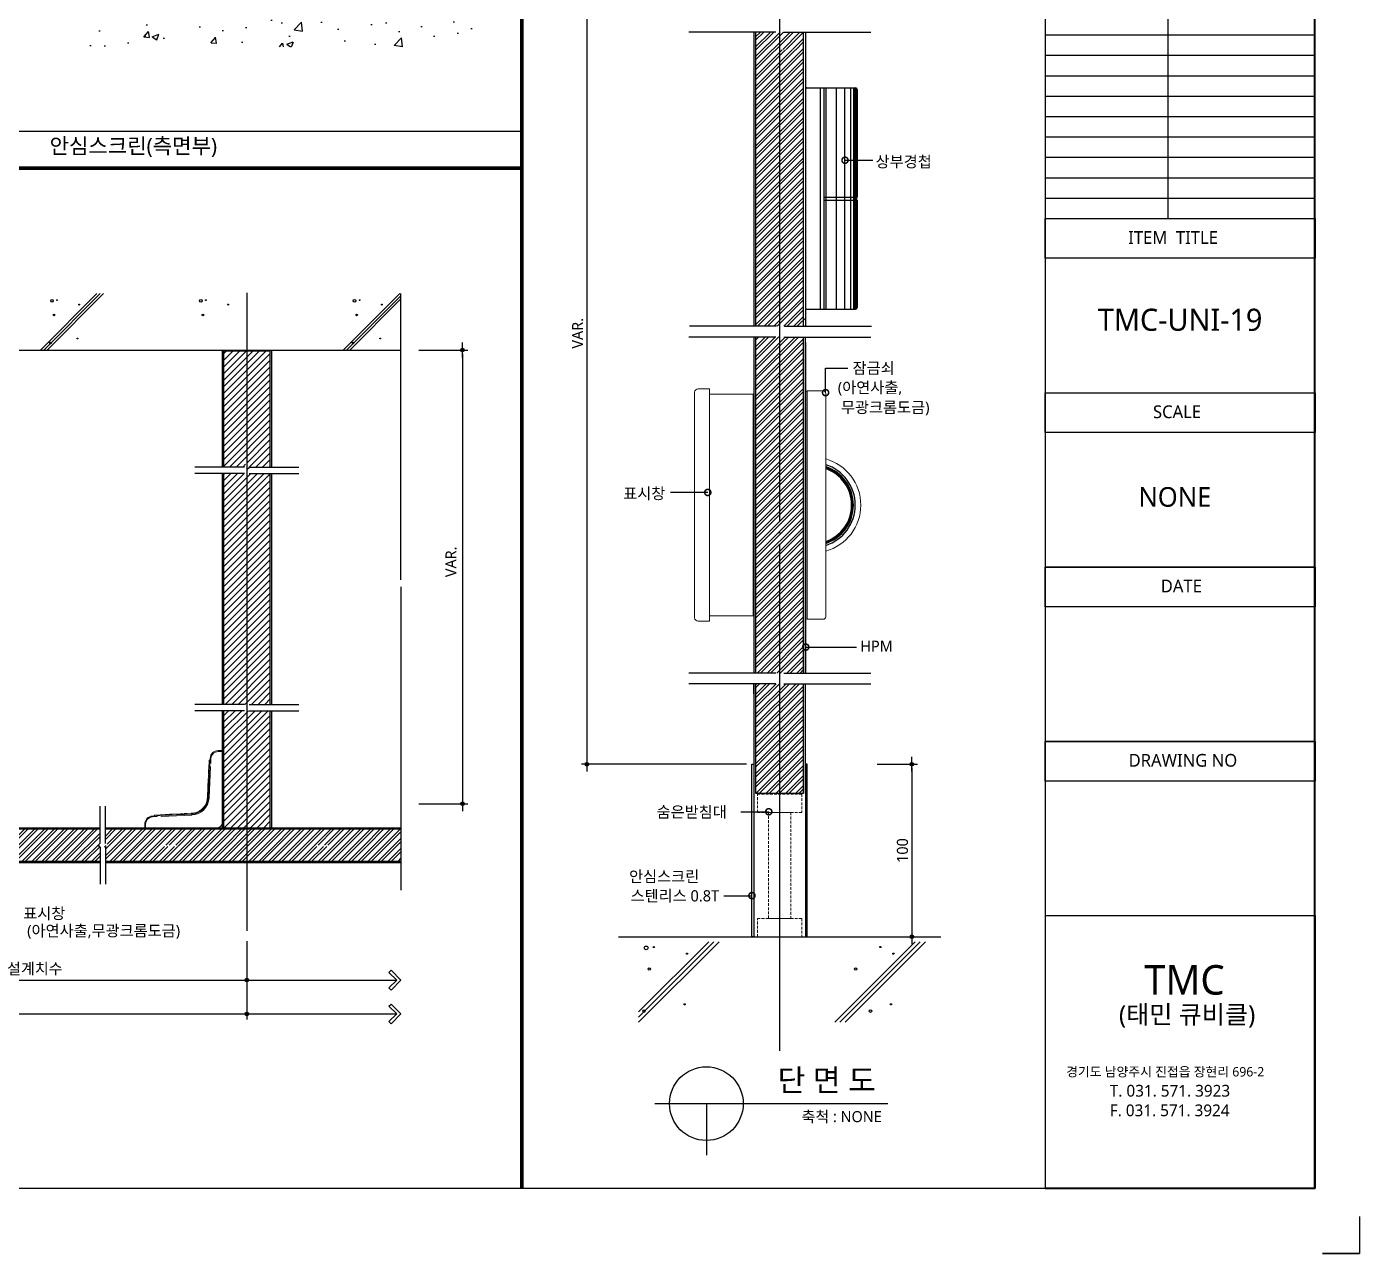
# Model space of a CAD drawing. Extents: x -255 to 8105, y -176 to 5714.
# Drawn here: x 4489 to 8105, y -176 to 3153 of the extents above; entities that cross this region are included whole.
import ezdxf
from ezdxf.enums import TextEntityAlignment as Align

# ---------------------------------------------------------------- set-up
doc = ezdxf.new("R2010")
doc.units = 0
doc.header["$LTSCALE"] = 30
doc.linetypes.add('CEN', pattern=[62, 60, -1, 0, -1])
doc.linetypes.add('HIDDEN', pattern=[0.375, 0.25, -0.125])
doc.layers.get('0').update_dxf_attribs({"linetype": 'CONTINUOUS'})
doc.layers.get('DEFPOINTS').update_dxf_attribs({"linetype": 'CONTINUOUS'})
for name, color, linetype in [('C', 2, 'CONTINUOUS'), ('curior-0Line', 252, 'CONTINUOUS'), ('DIM', 7, 'CONTINUOUS'), ('HAT', 8, 'CONTINUOUS'), ('HID', 9, 'HIDDEN'), ('TIT', 3, 'CONTINUOUS'), ('경첩', 4, 'CONTINUOUS'), ('문자', 3, 'CONTINUOUS'), ('부자재', 4, 'CONTINUOUS'), ('잠금쇠(회전형)', 4, 'CONTINUOUS'), ('중심선', 1, 'CEN'), ('치수', 1, 'CONTINUOUS'), ('판넬', 2, 'CONTINUOUS'), ('해치', 8, 'CONTINUOUS')]:
    doc.layers.add(name, color=color, linetype=linetype)
doc.styles.add('돋움', font='malgun.ttf')
doc.dimstyles.new('10', dxfattribs={"dimscale": 10, "dimtxt": 3, "dimasz": 1, "dimexe": 1.5, "dimexo": 2, "dimgap": 1, "dimtad": 1, "dimdec": 0, "dimlunit": 6, "dimtxsty": '돋움', "dimblk": 'DIMDOT', "dimcen": -1, "dimdle": 1.5, "dimclrt": 3, "dimazin": 3, "dimtfac": 1, "dimtdec": 0, "dimtix": 1, "dimtmove": 2, "dimatfit": 3, "dimldrblk": 'DIMDOT', "dimarcsym": 0})
pattern_1 = [(45, (-162504.132, -197852.349), (-13.4703842, 13.4703842), []), (45, (-162495.151, -197852.349), (-13.4703842, 13.4703842), [])]

# ---------------------------------------------------------------- blocks, each defined once
blk = doc.blocks.new('DIMDOT')
at = {"linetype": 'Continuous'}
blk.add_line((-2, 0), (2, 0), dxfattribs=at)
for radius in [0.5, 0.25]:
    blk.add_circle((0, 0), radius, dxfattribs=at)
blk = doc.blocks.new('*D565')
at = {"layer": 'DEFPOINTS', "color": 0}
for p in [(67967.1, -6070), (72721, -6070), (72721, -6287.2)]:
    blk.add_point(p, dxfattribs=at)
at = {"layer": 'DIM', "color": 0, "lineweight": -2, "ltscale": 10}
for p, q in [((67967.1, -6090), (67967.1, -6302.2)), ((72721, -6090), (72721, -6302.2)), ((67977.1, -6287.2), (72711, -6287.2))]:
    blk.add_line(p, q, dxfattribs=at)
at = {"layer": 'DIM', "color": 0, "lineweight": -2, "xscale": 10, "yscale": 10, "zscale": 10, "rotation": 180}
blk.add_blockref('DIMDOT', (67967.1, -6287.2), dxfattribs=at)
at = {"layer": 'DIM', "color": 0, "lineweight": -2, "xscale": 10, "yscale": 10, "zscale": 10}
blk.add_blockref('DIMDOT', (72721, -6287.2), dxfattribs=at)
at = {"layer": 'DIM', "color": 3, "insert": (70344, -6257.5), "char_height": 30, "attachment_point": 5, "style": '돋움'}
blk.add_mtext('설계치수', dxfattribs=at)
blk = doc.blocks.new('*D566')
at = {"layer": 'DEFPOINTS', "color": 0}
for p in [(71570.1, -6070), (72721, -6070), (72721, -6195.7)]:
    blk.add_point(p, dxfattribs=at)
at = {"layer": 'DIM', "color": 0, "lineweight": -2, "ltscale": 10}
for p, q in [((71570.1, -6090), (71570.1, -6210.7)), ((72721, -6090), (72721, -6210.7)), ((71580.1, -6195.7), (72711, -6195.7))]:
    blk.add_line(p, q, dxfattribs=at)
at = {"layer": 'DIM', "color": 0, "lineweight": -2, "xscale": 10, "yscale": 10, "zscale": 10, "rotation": 180}
blk.add_blockref('DIMDOT', (71570.1, -6195.7), dxfattribs=at)
at = {"layer": 'DIM', "color": 0, "lineweight": -2, "xscale": 10, "yscale": 10, "zscale": 10}
blk.add_blockref('DIMDOT', (72721, -6195.7), dxfattribs=at)
at = {"layer": 'DIM', "color": 3, "insert": (72145.5, -6166.1), "char_height": 30, "attachment_point": 5, "style": '돋움'}
blk.add_mtext('설계치수', dxfattribs=at)
blk = doc.blocks.new('*D568')
at = {"layer": 'DEFPOINTS', "color": 0}
for p in [(73167.8, -4485.8), (73167.8, -5717.2), (73305.6, -5717.2)]:
    blk.add_point(p, dxfattribs=at)
at = {"layer": 'DIM', "color": 0, "lineweight": -2, "ltscale": 10}
for p, q in [((73187.8, -4485.8), (73320.6, -4485.8)), ((73305.6, -4495.8), (73305.6, -5707.2)), ((73187.8, -5717.2), (73320.6, -5717.2))]:
    blk.add_line(p, q, dxfattribs=at)
at = {"layer": 'DIM', "color": 0, "lineweight": -2, "xscale": 10, "yscale": 10, "zscale": 10}
for p, rotation in [((73305.6, -4485.8), 90), ((73305.6, -5717.2), 270)]:
    blk.add_blockref('DIMDOT', p, dxfattribs=dict(at, rotation=rotation))
at = {"layer": 'DIM', "color": 3, "insert": (73274.8, -5060.6), "char_height": 30, "attachment_point": 5, "rotation": 90, "style": '돋움'}
blk.add_mtext('VAR.', dxfattribs=at)
blk = doc.blocks.new('A$C06B31977')
for p, q in [((1.26, 11.06), (1.26, 21.17)), ((1.26, 10.11), (1.26, 0))]:
    blk.add_line(p, q)
blk = doc.blocks.new('A$C13EB2441')
for p, q in [((0.84, 7.37), (0.84, 14.11)), ((0.84, 6.74), (0.84, 0))]:
    blk.add_line(p, q)
blk = doc.blocks.new('*D577')
at = {"layer": 'DEFPOINTS', "color": 0}
for p in [(74096.3, -3270.9), (73643.4, -5609.9), (74096.3, -5609.9)]:
    blk.add_point(p, dxfattribs=at)
at = {"layer": 'DIM', "color": 0, "lineweight": -2, "ltscale": 10}
for p, q in [((74076.3, -3270.9), (73628.4, -3270.9)), ((73643.4, -3280.9), (73643.4, -5599.9)), ((74076.3, -5609.9), (73628.4, -5609.9))]:
    blk.add_line(p, q, dxfattribs=at)
at = {"layer": 'DIM', "color": 0, "lineweight": -2, "xscale": 10, "yscale": 10, "zscale": 10}
for p, rotation in [((73643.4, -3270.9), 90), ((73643.4, -5609.9), 270)]:
    blk.add_blockref('DIMDOT', p, dxfattribs=dict(at, rotation=rotation))
at = {"layer": 'DIM', "color": 3, "insert": (73618.2, -4440.4), "char_height": 30, "attachment_point": 5, "rotation": 90, "style": '돋움'}
blk.add_mtext('VAR.', dxfattribs=at)
blk = doc.blocks.new('_DOTSMALL')
at = {"color": 0, "linetype": 'ByBlock', "const_width": 0.5}
blk.add_lwpolyline([(-0.0625, 0, 1), (0.0625, 0, 1)], format="xyb", close=True, dxfattribs=at)
blk = doc.blocks.new('A$C63EC304E')
at = {"layer": '치수', "color": 1, "xscale": 2.5, "yscale": 2.5, "zscale": 2.5, "rotation": 234.3098741996962}
blk.add_blockref('_DOTSMALL', (0.31, 0.31), dxfattribs=at)
blk = doc.blocks.new('A$C2BC9653E')
at = {"layer": '치수', "xscale": 0.3333333333333333, "yscale": 0.3333333333333333, "zscale": 0.3333333333333333}
blk.add_blockref('A$C63EC304E', (0, 0), dxfattribs=at)
blk = doc.blocks.new('A$C7FC71301')
at = {"layer": '치수', "rotation": 180}
blk.add_blockref('A$C2BC9653E', (0.208, 0.208), dxfattribs=at)
blk = doc.blocks.new('A$C4A20372B')
at = {"layer": '치수'}
blk.add_blockref('A$C7FC71301', (0, 0), dxfattribs=at)
blk = doc.blocks.new('A$C566469F5')
at = {"layer": '치수'}
blk.add_blockref('A$C4A20372B', (0, 0), dxfattribs=at)
blk = doc.blocks.new('A$C7E317CD4')
at = {"layer": '해치', "xscale": 2, "yscale": 2, "zscale": 2}
blk.add_blockref('A$C566469F5', (0, 0), dxfattribs=at)
blk = doc.blocks.new('A$C601D7F27')
at = {"layer": '치수'}
blk.add_blockref('A$C7E317CD4', (0, 0), dxfattribs=at)
blk = doc.blocks.new('A$C38802C08')
at = {"layer": '치수'}
blk.add_blockref('A$C601D7F27', (0, 0), dxfattribs=at)
blk = doc.blocks.new('*D578')
at = {"layer": 'DEFPOINTS', "color": 0}
for p in [(74410.9, -5609.8), (74410.9, -6078.1), (74525.3, -6078.1)]:
    blk.add_point(p, dxfattribs=at)
at = {"layer": 'DIM', "color": 0, "lineweight": -2, "ltscale": 10}
for p, q in [((74430.9, -5609.8), (74540.3, -5609.8)), ((74525.3, -5619.8), (74525.3, -6068.1)), ((74430.9, -6078.1), (74540.3, -6078.1))]:
    blk.add_line(p, q, dxfattribs=at)
at = {"layer": 'DIM', "color": 0, "lineweight": -2, "xscale": 10, "yscale": 10, "zscale": 10}
for p, rotation in [((74525.3, -5609.8), 90), ((74525.3, -6078.1), 270)]:
    blk.add_blockref('DIMDOT', p, dxfattribs=dict(at, rotation=rotation))
at = {"layer": 'DIM', "color": 3, "insert": (74499.7, -5844), "char_height": 30, "attachment_point": 5, "rotation": 90, "style": '돋움'}
blk.add_mtext('100', dxfattribs=at)
blk = doc.blocks.new('UNI-19', base_point=(67634, -6761))
at = {"layer": 'HAT'}
h = blk.add_hatch(dxfattribs=at)
h.set_pattern_fill('ANSI32', color=256, scale=2, style=0)
h.set_pattern_definition([(45, (2868.702, -19170.398), (-13.470384, 13.470384), []), (45, (2877.682, -19170.398), (-13.470384, 13.470384), [])])
edge = h.paths.add_edge_path()
edge.add_line((74231.3, -3671.6), (74171.9, -3671.6))
edge.add_arc((74169.8, -3671.6), 2.08, -54.3099, 0, ccw=False)
edge.add_arc((74169.8, -3671.6), 2.08, 125.6901, 305.6901, ccw=False)
edge.add_arc((74169.8, -3671.6), 2.08, 0, 125.6901, ccw=False)
edge.add_line((74171.9, -3671.6), (74231.3, -3671.6))
edge.add_line((74231.3, -3671.6), (74231.3, -3622.9))
edge.add_line((74231.3, -3622.9), (74221, -3622.9))
edge.add_spline(control_points=[(74218.2, -3630.7), (74219.1, -3628.1), (74220.1, -3625.4), (74221, -3622.9)], knot_values=[0, 0, 0, 0, 0.152076, 0.152076, 0.152076, 0.152076], degree=3, periodic=0)
edge.add_line((74221, -3622.9), (74166.3, -3622.9))
edge.add_line((74166.3, -3622.9), (74166.3, -4421.4))
edge.add_line((74166.3, -4421.4), (74223, -4421.4))
edge.add_spline(control_points=[(74223, -4421.4), (74226.2, -4412.7), (74229.2, -4404.8), (74231.3, -4401)], knot_values=[0.152076, 0.152076, 0.152076, 0.152076, 0.673721, 0.673721, 0.673721, 0.673721], degree=3, periodic=0)
edge.add_spline(control_points=[(74233.7, -4421.4), (74234.2, -4411.4), (74235.3, -4396.1), (74232.4, -4399), (74231.3, -4401)], knot_values=[0.673721, 0.673721, 0.673721, 0.673721, 1.332503, 1.60798, 1.60798, 1.60798, 1.60798], degree=3, periodic=0)
edge.add_line((74231.3, -4401), (74231.3, -3671.6))
h.paths.add_polyline_path([(74166.3, -3622.9), (74101.3, -3622.9), (74101.3, -4421.4), (74166.3, -4421.4)])
h = blk.add_hatch(dxfattribs=at)
h.set_pattern_fill('ANSI32', color=256, scale=2, style=0)
h.set_pattern_definition([(45, (59313.655, -14000), (-13.470384, 13.470384), []), (45, (59322.636, -14000), (-13.470384, 13.470384), [])])
h.paths.add_polyline_path([(74231.3, -4450.4), (74177.9, -4450.4), (74166.3, -4450.4), (74166.3, -5362.5), (74231.3, -5362.5)])
h.paths.add_polyline_path([(74155.7, -4450.4), (74101.3, -4450.4), (74101.3, -5362.5), (74166.3, -5362.5), (74166.3, -4450.4)])
h.paths.add_polyline_path([(74231.3, -5391.5), (74177.9, -5391.5), (74166.3, -5391.5), (74166.3, -5688.3), (74231.3, -5688.3)])
h.paths.add_polyline_path([(74155.7, -5391.5), (74101.3, -5391.5), (74101.3, -5688.3), (74166.3, -5688.3), (74166.3, -5391.5)])
h = blk.add_hatch(dxfattribs=at)
h.set_pattern_fill('ANSI32', color=256, scale=2, style=0)
h.set_pattern_definition([(45, (71927.938, -5829.523), (-13.4704, 13.4704), []), (45, (71936.918, -5829.523), (-13.4704, 13.4704), [])])
h.paths.add_polyline_path([(72322.4, -5786.2), (71573.4, -5786.2), (71573.4, -5832.9), (71533.4, -5832.9), (71533.4, -5872.9), (72322.4, -5872.9)])
h = blk.add_hatch(dxfattribs=at)
h.set_pattern_fill('ANSI32', color=256, scale=2, style=0)
h.set_pattern_definition(pattern_1)
h.paths.add_polyline_path([(73138.7, -5829.5), (73138.7, -5786.2), (72948.9, -5786.2), (72948.9, -5829.5)])
h.paths.add_polyline_path([(72948.9, -5786.2), (72907.4, -5786.2), (72907.4, -5829.5), (72948.9, -5829.5)])
h.paths.add_polyline_path([(72907.4, -5829.5), (72907.4, -5786.2), (72721, -5786.2), (72721, -5829.5)])
h.paths.add_polyline_path([(72534.6, -5786.2), (72534.6, -5829.5), (72721, -5829.5), (72721, -5786.2)])
h.paths.add_polyline_path([(72534.6, -5786.2), (72493.1, -5786.2), (72493.1, -5829.5), (72534.6, -5829.5)])
edge = h.paths.add_edge_path()
edge.add_line((72337.1, -5786.2), (72337.1, -5825))
edge.add_spline(control_points=[(72337.1, -5825), (72341.9, -5827), (72345.2, -5828.7), (72344.9, -5829.5)], knot_values=[3.353086, 3.353086, 3.353086, 3.353086, 4.456955, 4.456955, 4.456955, 4.456955], degree=3, periodic=0)
edge.add_line((72344.9, -5829.5), (72493.1, -5829.5))
edge.add_line((72493.1, -5829.5), (72493.1, -5786.2))
edge.add_line((72493.1, -5786.2), (72337.1, -5786.2))
h = blk.add_hatch(dxfattribs=at)
h.set_pattern_fill('ANSI32', color=256, scale=2, style=0)
h.set_pattern_definition(pattern_1)
edge = h.paths.add_edge_path()
edge.add_line((72721, -5829.5), (72534.6, -5829.5))
edge.add_line((72534.6, -5829.5), (72534.6, -5833))
edge.add_line((72534.6, -5833), (72493.1, -5833))
edge.add_line((72493.1, -5833), (72493.1, -5829.5))
edge.add_line((72493.1, -5829.5), (72345, -5829.5))
edge.add_spline(control_points=[(72344.9, -5829.5), (72344.8, -5829.7), (72343.3, -5830.6), (72334.3, -5829.7), (72330.2, -5829.7)], knot_values=[1.84627, 1.84627, 1.84627, 1.84627, 2.110343, 3.353086, 3.353086, 3.353086, 3.353086], degree=3, periodic=0)
edge.add_spline(control_points=[(72330.3, -5829.5), (72330.2, -5829.7), (72328.3, -5830.9), (72305.2, -5828), (72316.7, -5832.5), (72322.4, -5834.6)], knot_values=[0.228113, 0.228113, 0.228113, 0.228113, 0.492187, 2.157402, 3.353086, 3.353086, 3.353086, 3.353086], degree=3, periodic=0)
edge.add_spline(control_points=[(72327.3, -5830.1), (72327.3, -5830.9), (72331.8, -5832.6), (72337.1, -5834.6)], knot_values=[0.228113, 0.228113, 0.228113, 0.228113, 1.327347, 1.327347, 1.327347, 1.327347], degree=3, periodic=0)
edge.add_spline(control_points=[(72340.4, -5835.8), (72339.3, -5835.4), (72338.2, -5835), (72337.1, -5834.6)], knot_values=[0, 0, 0, 0, 0.228113, 0.228113, 0.228113, 0.228113], degree=3, periodic=0)
edge.add_line((72337.1, -5834.6), (72337.1, -5872.9))
edge.add_line((72337.1, -5872.9), (72721, -5872.9))
edge.add_line((72721, -5872.9), (72721, -5829.5))
h.paths.add_polyline_path([(73138.7, -5829.5), (72948.9, -5829.5), (72948.9, -5833), (72907.4, -5833), (72907.4, -5829.5), (72721, -5829.5), (72721, -5872.9), (73138.7, -5872.9)])
at = {"layer": '해치'}
h = blk.add_hatch(dxfattribs=at)
h.set_pattern_fill('AR-CONC', color=256, style=0)
h.set_pattern_definition([(50, (70851.82, -5097.01), (182.185, -15.939), [19.05, -209.55]), (355, (70851.82, -5097.01), (-35.243, 191.057), [15.24, -167.64]), (100.451, (70867, -5098.34), (146.943, 175.117), [16.19, -178.09]), (46.184, (70851.82, -5046.21), (271.079, -42.042), [28.575, -314.325]), (96.636, (70874.4, -5049.72), (237.404, 247.426), [24.285, -267.135]), (351.184, (70851.82, -5046.2), (237.405, 247.425), [22.86, -251.46]), (21, (70877.22, -5058.91), (151.615, -102.2655), [19.05, -209.55]), (326, (70877.22, -5058.91), (61.802, 184.188), [15.24, -167.64]), (71.4514, (70889.86, -5067.43), (213.416, 81.923), [16.19, -178.09]), (37.5, (70851.82, -5097.01), (3.0886, 84.555), [0, -165.608, 0, -170.18, 0, -168.275]), (7.5, (70851.82, -5097.01), (66.8197, 100.1806), [0, -97.028, 0, -161.798, 0, -64.135]), (327.5, (70795.18, -5097.01), (135.5906, -5.7287), [0, -63.5, 0, -198.12, 0, -262.89]), (317.5, (70769.78, -5097.01), (148.129, 25.4265), [0, -82.55, 0, -131.572, 0, -186.69])])
h.paths.add_polyline_path([(73331.4, -3663.3), (73331.4, -3560.3), (72281.2, -3560.3), (72281.2, -3663.3)])
h = blk.add_hatch(dxfattribs=at)
h.set_pattern_fill('ANSI31', color=256, scale=4, style=0)
h.set_pattern_definition([(45, (-203589.425, -62933.613), (-8.9802561, 8.9802561), [])])
edge = h.paths.add_edge_path()
edge.add_line((72721, -4489.2), (72658.5, -4489.2))
edge.add_line((72658.5, -4489.2), (72657.6, -4490.1))
edge.add_line((72657.6, -4490.1), (72657.6, -4590.5))
edge.add_line((72657.6, -4590.5), (72700.5, -4590.5))
edge.add_line((72700.5, -4590.5), (72700.5, -4632))
edge.add_line((72700.5, -4632), (72657.6, -4632))
edge.add_line((72657.6, -4632), (72657.6, -4803.7))
edge.add_line((72657.6, -4803.7), (72714.2, -4803.7))
edge.add_spline(control_points=[(72714.2, -4803.7), (72717, -4796.1), (72723, -4780.7), (72719.1, -4811.6), (72720.7, -4814.1), (72721, -4814.1)], knot_values=[0.456227, 0.456227, 0.456227, 0.456227, 2.847595, 6.178025, 6.737145, 6.737145, 6.737145, 6.737145], degree=3, periodic=0)
edge.add_spline(control_points=[(72720.7, -4813.9), (72720.8, -4810.9), (72720.8, -4808.2), (72720.2, -4807.8), (72720.1, -4807.8)], knot_values=[0.891967, 0.891967, 0.891967, 0.891967, 1.280656, 1.337888, 1.337888, 1.337888, 1.337888], degree=3, periodic=0)
edge.add_line((72721, -4814.1), (72721, -4489.2))
edge = h.paths.add_edge_path()
edge.add_line((72784.3, -4489.2), (72721, -4489.2))
edge.add_line((72721, -4489.2), (72721, -4814.1))
edge.add_spline(control_points=[(72721, -4814.1), (72722.1, -4814.4), (72724.3, -4810), (72727, -4803.7)], knot_values=[6.737145, 6.737145, 6.737145, 6.737145, 8.913909, 8.913909, 8.913909, 8.913909], degree=3, periodic=0)
edge.add_spline(control_points=[(72727, -4803.7), (72729.1, -4798.9), (72731.4, -4792.9), (72733.7, -4787)], knot_values=[8.913909, 8.913909, 8.913909, 8.913909, 10.573873, 10.573873, 10.573873, 10.573873], degree=3, periodic=0)
edge.add_line((72727, -4803.7), (72784.3, -4803.7))
edge.add_line((72784.3, -4803.7), (72784.3, -4632))
edge.add_line((72784.3, -4632), (72741.5, -4632))
edge.add_line((72741.5, -4632), (72741.5, -4590.5))
edge.add_line((72741.5, -4590.5), (72784.3, -4590.5))
edge.add_line((72784.3, -4590.5), (72784.3, -4489.2))
h.paths.add_polyline_path([(72784.3, -4590.5), (72741.5, -4590.5), (72741.5, -4632), (72784.3, -4632)], flags=16)
h.paths.add_polyline_path([(72700.5, -4590.5), (72657.6, -4590.5), (72657.6, -4632), (72700.5, -4632)], flags=16)
h = blk.add_hatch(dxfattribs=at)
h.set_pattern_fill('ANSI31', color=256, scale=4, style=0)
h.set_pattern_definition([(45, (72720.98, -5134.164), (-8.98026, 8.98026), [])])
h.paths.add_polyline_path([(72784.3, -4820.8), (72657.6, -4820.8), (72657.6, -5447.5), (72784.3, -5447.5)])
h = blk.add_hatch(dxfattribs=at)
h.set_pattern_fill('ANSI31', color=256, scale=4, style=0)
h.set_pattern_definition([(45, (70420.837, -5179.902), (-8.980256, 8.980256), [])])
h.paths.add_polyline_path([(72784.3, -5464.6), (72727, -5464.6), (72721, -5464.6), (72721, -5782.9), (72784.3, -5782.9)])
h.paths.add_polyline_path([(72714.3, -5464.6), (72657.6, -5464.6), (72657.6, -5782.9), (72721, -5782.9), (72721, -5464.6)])
at = {"color": 8}
blk.add_line((72081.9, -3892), (73467.1, -3892), dxfattribs=at)
for p, q in [((73138.7, -5109.5), (73138.7, -4332.7)), ((67967.1, -4485.8), (73138.7, -4485.8)), ((72714.3, -4803.7), (72579.5, -4803.7)), ((72727, -4803.7), (72861.8, -4803.7)), ((73138.7, -5128.5), (73138.7, -5951.8)), ((72714.3, -5447.5), (72579.5, -5447.5)), ((72727, -5447.5), (72861.8, -5447.5)), ((73729.1, -6078.1), (74603.4, -6078.1))]:
    blk.add_line(p, q)
at = {"color": 2}
for p, q in [((74101.3, -5688.3), (74231.3, -5688.3)), ((75739.3, -6837), (75739.3, -6937)), ((75739.3, -6837), (75739.3, -6937)), ((75739.3, -6837), (75739.3, -6937)), ((75739.3, -6837), (75739.3, -6937)), ((75739.3, -6837), (75739.3, -6937)), ((75739.3, -6837), (75739.3, -6937)), ((75739.3, -6837), (75739.3, -6937)), ((75739.3, -6937), (75639.3, -6937)), ((75739.3, -6937), (75639.3, -6937)), ((75739.3, -6937), (75639.3, -6937)), ((75639.3, -6937), (75739.3, -6937)), ((75639.3, -6937), (75739.3, -6937)), ((75639.3, -6937), (75739.3, -6937)), ((75739.3, -6937), (75739.3, -6937)), ((75739.3, -6937), (75739.3, -6937))]:
    blk.add_line(p, q, dxfattribs=at)
for points in [[(67634.4, -1222.8), (74886.8, -1222.8), (74886.8, -6761.2), (67634.4, -6761.2)], [(67634.4, -1222.8), (74886.8, -1222.8), (74886.8, -6761.2), (67634.4, -6761.2)], [(67634.4, -1222.8), (75616.4, -1222.8), (75616.4, -6761.2), (67634.4, -6761.2)], [(74091.3, -5609.9), (74096.3, -5609.9), (74096.3, -6078.1), (74091.3, -6078.1)], [(74241.3, -5609.9), (74236.3, -5609.9), (74236.3, -6078.1), (74241.3, -6078.1)]]:
    blk.add_lwpolyline(points, close=True, dxfattribs=at)
at = {"color": 8, "const_width": 10}
for points in [[(73467.1, -6761.2), (73467.1, -1222.8)], [(67682.6, -3992), (73467.1, -3992)]]:
    blk.add_lwpolyline(points, dxfattribs=at)
at = {"layer": 'C'}
for p, q in [((74101.3, -3622.9), (74101.3, -4421.4)), ((74231.3, -4421.4), (74231.3, -3622.9)), ((74101.3, -4450.4), (74101.3, -5362.5)), ((74231.3, -5362.5), (74231.3, -4450.4)), ((74101.3, -5391.5), (74101.3, -5688.3)), ((74231.3, -5688.3), (74231.3, -5391.5)), ((72322.4, -5786.2), (71932.2, -5786.2)), ((73138.7, -5786.2), (72337.1, -5786.2)), ((71932.2, -5872.9), (72322.4, -5872.9)), ((72337.1, -5872.9), (73138.7, -5872.9))]:
    blk.add_line(p, q, dxfattribs=at)
at = {"layer": 'curior-0Line'}
for p, q in [((74886.8, -1222.8), (74886.8, -6760.4)), ((75219.4, -3575.3), (75219.4, -4129)), ((74887.1, -3630.7), (75619.2, -3630.7)), ((74887.1, -3686), (75619.2, -3686)), ((74887.1, -3741.4), (75619.2, -3741.4)), ((74887.1, -3796.8), (75619.2, -3796.8)), ((74887.1, -3852.2), (75619.2, -3852.2)), ((74887.1, -3907.5), (75619.2, -3907.5)), ((74887.1, -3962.9), (75619.2, -3962.9)), ((74887.1, -4018.3), (75619.2, -4018.3)), ((74887.1, -4073.7), (75619.2, -4073.7)), ((74887.1, -4129), (75619.2, -4129))]:
    blk.add_line(p, q, dxfattribs=at)
for points in [[(75619.2, -1222.8), (74886.8, -1222.8), (74886.8, -6761.2), (75619.2, -6761.2)], [(74887.1, -4129), (75619.2, -4129), (75619.2, -4236.8), (74887.1, -4236.8)], [(74887.1, -4601.9), (75619.2, -4601.9), (75619.2, -4709.7), (74887.1, -4709.7)], [(74887.1, -5547.8), (75619.2, -5547.8), (75619.2, -5074.9), (74887.1, -5074.9)], [(74887.1, -5074.9), (75619.2, -5074.9), (75619.2, -5182.6), (74887.1, -5182.6)], [(74887.1, -6020.7), (75619.2, -6020.7), (75619.2, -5547.8), (74887.1, -5547.8)], [(74887.1, -5547.8), (75619.2, -5547.8), (75619.2, -5655.5), (74887.1, -5655.5)], [(75619.2, -6760.4), (74887.4, -6760.4), (74887.4, -6020.7), (75619.2, -6020.7)]]:
    blk.add_lwpolyline(points, close=True, dxfattribs=at)
at = {"layer": 'DIM', "ltscale": 10}
for p, q in [((73106.2, -6174.7), (73111.9, -6169)), ((73127.3, -6195.7), (73106.2, -6174.7)), ((73138.7, -6195.7), (73111.9, -6169)), ((72721, -6195.7), (73127.3, -6195.7)), ((73127.3, -6195.7), (73106.2, -6216.8)), ((73106.2, -6216.8), (73111.9, -6222.5)), ((73138.7, -6195.7), (73111.9, -6222.5)), ((72721, -6287.2), (73127.3, -6287.2)), ((73106.2, -6266.1), (73111.9, -6260.4)), ((73127.3, -6287.2), (73106.2, -6266.1)), ((73127.3, -6287.2), (73106.2, -6308.3)), ((73138.7, -6287.2), (73111.9, -6260.4)), ((73138.7, -6287.2), (73111.9, -6314)), ((73106.2, -6308.3), (73111.9, -6314))]:
    blk.add_line(p, q, dxfattribs=at)
at = {"layer": 'HAT'}
for radius, start, end in [(114.6, 287.404, 72.596), (109.6, 288.2251, 71.7749), (106.6, 288.7568, 71.2432), (104.6, 289.1292, 70.8708)]:
    blk.add_arc((74257, -4906.5), radius, start, end, dxfattribs=at)
at = {"layer": 'HID', "lineweight": 15}
for points in [[(74106.3, -5690.7), (74226.3, -5690.7), (74226.3, -5740.7), (74106.3, -5740.7)], [(74136.3, -5740.7), (74196.3, -5740.7), (74196.3, -6028.1), (74136.3, -6028.1)], [(74106.3, -6028.1), (74226.3, -6028.1), (74226.3, -6078.1), (74106.3, -6078.1)]]:
    blk.add_lwpolyline(points, close=True, dxfattribs=at)
at = {"layer": 'TIT', "color": 7}
for p, q in [((73827.5, -6530.8), (74460.3, -6530.8)), ((73967.9, -6530.8), (73967.9, -6670.8))]:
    blk.add_line(p, q, dxfattribs=at)
blk.add_circle((73967.5, -6530.8), 100, dxfattribs=at)
at = {"layer": '경첩', "color": 4, "linetype": 'Continuous', "lineweight": 15}
for p, q in [((72618.3, -5603.9), (72617.1, -5629.2)), ((72618.3, -5603.9), (72620.5, -5606.2)), ((72619.3, -5598.4), (72620.8, -5599.9)), ((72621.1, -5593.8), (72620, -5617.1)), ((72622.8, -5607.4), (72623.4, -5593.9)), ((72643, -5575.2), (72643, -5572.9)), ((72653.6, -5572.9), (72643, -5572.9)), ((72643, -5575.2), (72653.6, -5575.2)), ((72653.6, -5575.2), (72653.6, -5572.9)), ((72653.6, -5595.3), (72653.6, -5575.2)), ((72653.6, -5598.5), (72653.6, -5596.2)), ((72653.6, -5598.5), (72653.6, -5768.9)), ((72620, -5617.1), (72616, -5700.8)), ((72616.6, -5638.6), (72616.3, -5644.9)), ((72616.6, -5638.6), (72618.9, -5640.8)), ((72616.8, -5635.5), (72619, -5637.7)), ((72617.1, -5629.2), (72619.3, -5631.4)), ((72618.4, -5700.9), (72622.3, -5617.2)), ((72614.9, -5674.9), (72614.7, -5678.9)), ((72616.2, -5648.1), (72614.9, -5674.8)), ((72614.9, -5674.8), (72617.2, -5677.1)), ((72614.9, -5674.9), (72617.2, -5677.2)), ((72616.2, -5648.1), (72618.4, -5650.3)), ((72616.3, -5644.9), (72618.6, -5647.1)), ((72612.6, -5708.7), (72614.5, -5710.7)), ((72614.5, -5710.7), (72612.6, -5708.8)), ((72613.3, -5705.3), (72615.3, -5707.3)), ((72613.5, -5703.2), (72615.6, -5705.3)), ((72614, -5694.7), (72613.7, -5700.7)), ((72614.2, -5690.6), (72614, -5693.8)), ((72614, -5693.8), (72616.3, -5696)), ((72614, -5693.8), (72614, -5694.7)), ((72614, -5694.7), (72616.2, -5696.9)), ((72614.6, -5681.1), (72614.2, -5689.7)), ((72614.2, -5689.7), (72616.5, -5691.9)), ((72614.2, -5689.7), (72614.2, -5690.6)), ((72614.2, -5690.6), (72616.4, -5692.8)), ((72614.6, -5681.1), (72616.9, -5683.3)), ((72614.7, -5678.9), (72617, -5681.1)), ((72487.9, -5749.2), (72464.5, -5750.3)), ((72469.2, -5748.5), (72470, -5747.7)), ((72469.2, -5748.5), (72470.7, -5750)), ((72499.9, -5746.3), (72470, -5747.7)), ((72571.6, -5745.3), (72487.9, -5749.2)), ((72488, -5751.5), (72571.7, -5747.6)), ((72499.9, -5746.3), (72502.2, -5748.5)), ((72506.2, -5746), (72508.5, -5748.2)), ((72509.4, -5745.9), (72511.6, -5748.1)), ((72540.9, -5744.4), (72515.7, -5745.6)), ((72515.7, -5745.6), (72517.9, -5747.8)), ((72540.9, -5744.4), (72543.1, -5746.6)), ((72547.2, -5744.1), (72549.4, -5746.3)), ((72550.4, -5743.9), (72552.6, -5746.2)), ((72569.3, -5743), (72556.7, -5743.6)), ((72556.7, -5743.6), (72558.9, -5745.9)), ((72571.5, -5742.9), (72569.3, -5743)), ((72569.3, -5743), (72571.5, -5745.3)), ((72580.9, -5741.5), (72582.8, -5743.4)), ((72585.9, -5739.8), (72587.6, -5741.6)), ((72588.2, -5738.8), (72589.9, -5740.6)), ((72592.5, -5736.5), (72594.2, -5738.2)), ((72594.5, -5735.2), (72596.1, -5736.9)), ((72604.6, -5725.6), (72606.3, -5727.3)), ((72606, -5723.7), (72607.7, -5725.4)), ((72608.5, -5719.6), (72610.2, -5721.3)), ((72609.6, -5717.4), (72611.4, -5719.1)), ((72611.2, -5713.6), (72613, -5715.4)), ((72446, -5772.2), (72443.6, -5772.2)), ((72443.6, -5772.2), (72443.6, -5782.9)), ((72443.6, -5782.9), (72446, -5782.9)), ((72446, -5782.9), (72446, -5772.2)), ((72446, -5782.9), (72466, -5782.9)), ((72464.7, -5752.6), (72478.2, -5752)), ((72467, -5782.9), (72469.3, -5782.9)), ((72639.6, -5782.9), (72469.3, -5782.9))]:
    blk.add_line(p, q, dxfattribs=at)
at = {"layer": '경첩', "color": 4, "linetype": 'Continuous', "lineweight": 15, "flags": 128}
for points in [[(72618.5, -5599.2), (72618.5, -5600.2), (72618.4, -5601.3), (72618.3, -5602.6), (72618.3, -5603.9)], [(72618.5, -5599.2), (72618.7, -5599), (72618.8, -5598.8), (72619, -5598.7), (72619.1, -5598.6), (72619.2, -5598.5), (72619.3, -5598.4), (72619.3, -5598.4), (72619.3, -5598.4)], [(72623.4, -5593.9), (72623, -5593.8), (72622.5, -5593.8), (72622.1, -5593.8), (72621.8, -5593.8), (72621.5, -5593.8), (72621.3, -5593.8), (72621.1, -5593.8), (72621.1, -5593.8)], [(72617.1, -5629.2), (72617, -5630.4), (72617, -5631.6), (72616.9, -5632.7), (72616.9, -5633.6), (72616.8, -5634.4), (72616.8, -5635), (72616.8, -5635.3), (72616.8, -5635.5)], [(72620, -5617.1), (72620, -5617.1), (72620.2, -5617.1), (72620.4, -5617.1), (72620.7, -5617.1), (72621, -5617.1), (72621.4, -5617.2), (72621.9, -5617.2), (72622.3, -5617.2)], [(72614.9, -5674.8), (72614.9, -5674.9), (72614.9, -5674.9)], [(72612.6, -5708.7), (72612.6, -5708.7), (72612.6, -5708.7)], [(72613.5, -5703.2), (72613.3, -5704.7), (72613.3, -5705.3)], [(72614.7, -5678.9), (72614.7, -5679.6), (72614.7, -5680.3), (72614.6, -5681.1)], [(72616, -5700.8), (72616.1, -5700.8), (72616.2, -5700.8), (72616.4, -5700.9), (72616.7, -5700.9), (72617.1, -5700.9), (72617.5, -5700.9), (72617.9, -5700.9), (72618.4, -5700.9)], [(72487.9, -5749.2), (72487.9, -5749.2), (72487.9, -5749.4), (72487.9, -5749.6), (72487.9, -5749.9), (72487.9, -5750.2), (72487.9, -5750.6), (72488, -5751.1), (72488, -5751.5)], [(72506.2, -5746), (72506.1, -5746), (72505.8, -5746), (72505.2, -5746.1), (72504.4, -5746.1), (72503.4, -5746.1), (72502.4, -5746.2), (72501.2, -5746.2), (72499.9, -5746.3)], [(72515.7, -5745.6), (72514.6, -5745.6), (72513.5, -5745.7), (72512.6, -5745.7), (72511.7, -5745.7), (72510.9, -5745.8), (72510.2, -5745.8), (72509.8, -5745.8), (72509.5, -5745.8), (72509.4, -5745.9)], [(72547.2, -5744.1), (72547.1, -5744.1), (72546.7, -5744.1), (72546.2, -5744.1), (72545.4, -5744.2), (72544.4, -5744.2), (72543.3, -5744.3), (72542.1, -5744.3), (72540.9, -5744.4)], [(72556.7, -5743.6), (72555.4, -5743.7), (72554.3, -5743.7), (72553.2, -5743.8), (72552.2, -5743.8), (72551.4, -5743.9), (72550.8, -5743.9), (72550.5, -5743.9), (72550.4, -5743.9)], [(72571.6, -5745.3), (72571.6, -5745.3), (72571.6, -5745.4), (72571.6, -5745.7), (72571.7, -5745.9), (72571.7, -5746.3), (72571.7, -5746.7), (72571.7, -5747.1), (72571.7, -5747.6)], [(72464.7, -5752.6), (72464.6, -5752.2), (72464.6, -5751.7), (72464.6, -5751.3), (72464.6, -5751), (72464.6, -5750.7), (72464.6, -5750.5), (72464.5, -5750.3), (72464.5, -5750.3)]]:
    blk.add_lwpolyline(points, dxfattribs=at)
at = {"layer": '경첩', "color": 4, "linetype": 'Continuous', "lineweight": 15}
for centre, radius, start, end in [((72643, -5594.8), 21.9, 90, 177.3017), ((72643, -5594.8), 19.6, 90, 177.3017), ((72569.4, -5698.6), 46.7, 272.6983, 357.3017), ((72569.4, -5698.6), 49, 272.6983, 357.3017), ((72569.4, -5698.6), 44.3, 340.234, 346.7569), ((72569.4, -5698.6), 44.3, 346.8377, 351.3944), ((72569.4, -5698.6), 44.3, 354.0912, 357.3017), ((72569.4, -5698.6), 44.3, 272.6983, 285), ((72569.4, -5698.6), 44.3, 284.9998, 291.7506), ((72569.4, -5698.6), 44.3, 294.9948, 301.2998), ((72569.4, -5698.7), 44.3, 301.2991, 304.3858), ((72569.4, -5698.6), 44.3, 304.3849, 322.5608), ((72569.4, -5698.6), 44.3, 322.5612, 325.6145), ((72569.4, -5698.6), 44.3, 325.6151, 331.8264), ((72569.4, -5698.6), 44.3, 335.0052, 340.234), ((72465.6, -5772.2), 21.9, 92.6983, 180), ((72465.6, -5772.2), 19.6, 92.6983, 180), ((72639.6, -5768.9), 14, 270, 0)]:
    blk.add_arc(centre, radius, start, end, dxfattribs=at)
at = {"layer": '부자재'}
for p, q in [((74236.3, -3778.8), (74236.3, -4370.8)), ((74240.3, -3774.8), (74372.3, -3774.8)), ((74276.3, -3774.8), (74276.3, -4374.8)), ((74286.3, -3774.8), (74286.3, -4374.8)), ((74376.3, -3778.8), (74376.3, -4070.8)), ((74286.3, -4070.8), (74376.3, -4070.8)), ((74286.3, -4078.8), (74376.3, -4078.8)), ((74375, -4070.8), (74375, -4078.8)), ((74376.3, -4078.8), (74376.3, -4370.8)), ((74240.3, -4374.8), (74372.3, -4374.8))]:
    blk.add_line(p, q, dxfattribs=at)
for centre, start, end in [((74240.3, -3778.8), 90, 180), ((74372.3, -3778.8), 0, 90), ((74240.3, -4370.8), 180, 270), ((74372.3, -4370.8), 270, 0)]:
    blk.add_arc(centre, 4, start, end, dxfattribs=at)
at = {"layer": '잠금쇠(회전형)', "linetype": 'Continuous', "lineweight": 15}
for p, q in [((73945.3, -4591.5), (73976.3, -4591.5)), ((73976.3, -4591.5), (73976.3, -5221.5)), ((73935.4, -4600.5), (73935.4, -5212.4)), ((74094.3, -4605.7), (73976.3, -4605.7)), ((74094.3, -4605.7), (74094.3, -5207.2)), ((74096.3, -5204.4), (74096.3, -4608.5)), ((74236.3, -4601.5), (74236.3, -5216.5)), ((74241.3, -4596.5), (74284.3, -4596.5)), ((74241.3, -5216.5), (74241.3, -4596.5)), ((74291.3, -4603.5), (74291.3, -5209.5)), ((74350.1, -5022.9), (74350.1, -5022.9)), ((73976.3, -5221.5), (73945.3, -5221.5)), ((74094.3, -5207.2), (73976.3, -5207.2)), ((74284.3, -5216.5), (74241.3, -5216.5))]:
    blk.add_line(p, q, dxfattribs=at)
for centre, radius, start, end in [((73945.3, -4601.5), 10, 90, 174.5584), ((74093.3, -4608.5), 3, 0, 69.2996), ((74241.3, -4601.5), 5, 90, 180), ((74284.3, -4603.5), 7, 0, 90), ((74257, -4906.5), 129.6, 285.3368, 74.6632), ((74093.3, -5204.4), 3, 290.7004, 0), ((73945.3, -5211.5), 10, 185.4416, 270), ((74241.3, -5211.5), 5, 180, 270), ((74284.3, -5209.5), 7, 270, 0)]:
    blk.add_arc(centre, radius, start, end, dxfattribs=at)
at = {"layer": '중심선'}
for p, q in [((74166.3, -3151.3), (74166.3, -6387.5)), ((72721, -4330.4), (72721, -6062.3))]:
    blk.add_line(p, q, dxfattribs=at)
at = {"layer": '치수'}
for p, q in [((74342.8, -3970.8), (74419.3, -3970.8)), ((74291, -4601.5), (74291, -4534.7)), ((74291, -4534.7), (74351.3, -4534.7)), ((73971.3, -4872.3), (73869.9, -4872.3)), ((74236.3, -5292), (74374.6, -5292)), ((74060.8, -5738.7), (74136.9, -5738.7)), ((74015.2, -5966.5), (74091.3, -5966.5))]:
    blk.add_line(p, q, dxfattribs=at)
at = {"layer": '판넬', "color": 1}
for p, q in [((74096.3, -3622.9), (74096.3, -4421.4)), ((74236.3, -3622.9), (74236.3, -4421.4)), ((74096.3, -3655.1), (74096.3, -4375.1)), ((74236.3, -3655.1), (74236.3, -4375.1)), ((74096.3, -4450.4), (74096.3, -5362.5)), ((74236.3, -5362.5), (74236.3, -4450.4)), ((74236.3, -4465.3), (74236.3, -5362.5)), ((72653.6, -4485.8), (72653.6, -4803.7)), ((72788.3, -4803.7), (72788.3, -4485.8)), ((72653.6, -4820.8), (72653.6, -5136.5)), ((72788.3, -5136.5), (72788.3, -4820.8)), ((72653.6, -5136.5), (72653.6, -5447.5)), ((72788.3, -5447.5), (72788.3, -5136.5)), ((74096.3, -5391.5), (74096.3, -5688.3)), ((74096.3, -5418.5), (74096.3, -5391.5)), ((74236.3, -5688.3), (74236.3, -5391.5)), ((74236.3, -5418.5), (74236.3, -5391.5)), ((72653.6, -5464.6), (72653.6, -5782.9)), ((72788.3, -5782.9), (72788.3, -5464.6)), ((72322.4, -5782.9), (71932.2, -5782.9)), ((73138.7, -5782.9), (72337.1, -5782.9)), ((71932.2, -5876.2), (72322.4, -5876.2)), ((72337.1, -5876.2), (73138.7, -5876.2))]:
    blk.add_line(p, q, dxfattribs=at)
at = {"layer": '판넬'}
for p, q in [((72657.6, -4489.2), (72657.6, -4803.7)), ((72784.3, -4489.2), (72657.6, -4489.2)), ((72784.3, -4803.7), (72784.3, -4489.2)), ((72657.6, -4820.8), (72657.6, -5136.5)), ((72784.3, -5136.5), (72784.3, -4820.8)), ((72657.6, -5136.5), (72657.6, -5447.5)), ((72784.3, -5447.5), (72784.3, -5136.5)), ((72657.6, -5464.6), (72657.6, -5782.9)), ((72784.3, -5782.9), (72784.3, -5464.6))]:
    blk.add_line(p, q, dxfattribs=at)
at = {"layer": '해치'}
for p, q in [((74292.5, -4374.8), (74292.5, -3774.8)), ((74320.4, -4374.8), (74320.4, -3774.8)), ((74343.1, -4374.8), (74343.1, -3774.8)), ((74359.9, -4374.8), (74359.9, -3774.8)), ((74367.3, -4374.8), (74367.3, -3774.8)), ((74371.2, -4374.8), (74371.2, -3774.8)), ((74373.7, -4374.8), (74373.7, -3774.8)), ((74375.2, -4374.8), (74375.2, -3774.8)), ((74375.7, -4070.8), (74375.7, -3774.8)), ((74376.1, -4070.8), (74376.1, -3774.8)), ((74375.7, -4374.8), (74375.7, -4078.8)), ((74376.1, -4374.8), (74376.1, -4078.8)), ((72160.8, -4485.8), (72314, -4332.7)), ((72178.5, -4485.8), (72331.6, -4332.7)), ((72982.4, -4485.8), (73135.5, -4332.7)), ((73000.1, -4485.8), (73138.7, -4347.2)), ((73783.8, -6281.8), (73974.1, -6091.5)), ((73783.8, -6309.6), (74001.9, -6091.5)), ((74315.9, -6309.6), (74534, -6091.5)), ((74343.7, -6309.6), (74561.8, -6091.5))]:
    blk.add_line(p, q, dxfattribs=at)
at = {"layer": '해치', "color": 2}
for p, q in [((72169.7, -4485.8), (72322.8, -4332.7)), ((72991.2, -4485.8), (73138.7, -4338.4)), ((73783.8, -6295.7), (73988, -6091.5)), ((74329.8, -6309.6), (74547.9, -6091.5))]:
    blk.add_line(p, q, dxfattribs=at)
at = {"layer": '해치'}
for centre, radius in [((72191.8, -4352.3), 3.36), ((72205.7, -4350.7), 1.12), ((72265.7, -4362.6), 1.12), ((72595.8, -4352.3), 3.36), ((72609.7, -4350.7), 1.12), ((72669.7, -4362.6), 1.12), ((73012.9, -4352.3), 3.36), ((73026.8, -4350.7), 1.12), ((73086.8, -4362.6), 1.12), ((72197.4, -4390.6), 2.24), ((72601.4, -4390.6), 2.24), ((73018.5, -4390.6), 2.24), ((72187.8, -4466.7), 2.24), ((72261.2, -4454.4), 1.12), ((73008.9, -4466.7), 2.24), ((73082.3, -4454.4), 1.12), ((73804.2, -6108.1), 5.04), ((73825.1, -6105.8), 1.68), ((74439.7, -6105.8), 1.68), ((73915.1, -6123.7), 1.68), ((74475, -6123.7), 1.68), ((73812.6, -6165.6), 3.36), ((74372.6, -6165.6), 3.36), ((73798.2, -6279.7), 3.36), ((73908.4, -6261.3), 1.68), ((74412.9, -6279.7), 3.36), ((74468.3, -6261.3), 1.68)]:
    blk.add_circle(centre, radius, dxfattribs=at)
at = {"rotation": 270}
for p, xscale, yscale, zscale in [((73919.8, -3593.6), 35, 35, 35), ((73921.8, -4392.1), 35, 35, 35), ((73919.8, -4421.1), 35, 35, 35), ((72579.5, -4804.1), 20, 20, 20), ((73919.8, -5333.2), 35, 35, 35), ((73919.8, -5362.2), 35, 35, 35), ((72579.5, -5447.9), 20, 20, 20)]:
    blk.add_blockref('A$C13EB2441', p, dxfattribs=dict(at, xscale=xscale, yscale=yscale, zscale=zscale))
at = {"xscale": 10, "yscale": 10, "zscale": 10}
for p in [(72309.9, -5935.6), (72324.5, -5935.6)]:
    blk.add_blockref('A$C06B31977', p, dxfattribs=at)
at = {"layer": '해치', "xscale": -20, "yscale": 20, "zscale": 20, "rotation": 180}
for p in [(74339.6, -3966.6), (74233.1, -5287.8)]:
    blk.add_blockref('A$C38802C08', p, dxfattribs=at)
at = {"layer": '해치', "yscale": 20, "zscale": 20}
for p, xscale in [((74295.2, -4605.7), -20), ((73975.5, -4876.5), -20), ((74132.7, -5742.9), 20), ((74087.1, -5970.6), 20)]:
    blk.add_blockref('A$C38802C08', p, dxfattribs=dict(at, xscale=xscale))
at = {"layer": 'curior-0Line', "color": 8, "attachment_point": 1}
for s, insert, char_height, width in [('{\\fMalgun Gothic|b0|i0|c129|p50;\\C0;ITEM  TITLE}', (75112.1, -4163.2), 34.554, 397.448), ('{\\fMalgun Gothic|b0|i0|c129|p50;\\C0;SCALE}', (75179.4, -4636.1), 34.554, 191.895), ('{\\fMalgun Gothic|b0|i0|c129|p50;\\C0;NONE}', (75139.8, -4857.9), 53.161, 510.128), ('{\\fMalgun Gothic|b0|i0|c129|p50;\\C0;DATE}', (75200.4, -5109), 34.554, 397.448), ('{\\fMalgun Gothic|b0|i0|c129|p50;\\C0;DRAWING NO}', (75113.2, -5581.9), 34.554, 453.028)]:
    blk.add_mtext(s, dxfattribs=dict(at, insert=insert, char_height=char_height, width=width))
at = {"layer": 'TIT', "style": '돋움'}
for s, height, p in [('안심스크린(측면부)', 42, (72639.8, -3952.9)), ('TMC-UNI-19', 60, (75476.2, -4433.7)), ('(태민 큐비클)', 50, (75456.9, -6313.8)), ('단 면 도', 60, (74427.3, -6497.2))]:
    blk.add_text(s, height=height, dxfattribs=at).set_placement(p, align=Align.RIGHT)
blk.add_text('축척 : NONE', height=30, dxfattribs=at).set_placement((74225.7, -6581))
at = {"layer": '문자', "style": '돋움'}
for s, height, p in [('상부경첩', 30.34, (74502.9, -3974.3)), ('잠금쇠', 30.34, (74421.4, -4534.5)), ('(아연사출,', 30.34, (74411.7, -4588.9)), ('무광크롬도금)', 30.34, (74452.8, -4642.9)), ('표시창', 30.34, (73799.1, -4874.7)), ('숨은받침대', 30.34, (73927.7, -5738.8)), ('안심스크린', 30.34, (73852.9, -5913.8)), ('스텐리스 0.8T', 30.34, (73882.1, -5966.6)), ('표시창', 30.34, (72171.1, -6014.1)), ('(아연사출,무광크롬도금)', 30.337, (72332.2, -6062.9))]:
    blk.add_text(s, height=height, dxfattribs=at).set_placement(p, align=Align.MIDDLE)
blk.add_text('HPM', height=30, dxfattribs=at).set_placement((74385.3, -5304.4))
at = {"layer": '문자', "color": 3, "style": '돋움'}
blk.add_text('TMC', height=80, dxfattribs=at).set_placement((75373.9, -6234.9), align=Align.RIGHT)
at = {"layer": '문자', "color": 3, "insert": (74943.7, -6431.5), "char_height": 25.517, "width": 722.929, "attachment_point": 1}
blk.add_mtext('{\\f맑은 고딕|c129|p50;\\C256;경기도 남양주시 진접읍 장현리 696-2}', dxfattribs=at)
at = {"layer": '문자', "insert": (75051.4, -6479.8), "char_height": 31.896, "width": 581.466, "attachment_point": 1}
blk.add_mtext('{\\f맑은 고딕|c129|p50;\\C0; \\C256;T. 031. 571. 3923\\f굴림|c129|p50;       \\P\\f맑은 고딕|c129|p50; F. 031. 571. 3924\\C0;}', dxfattribs=at)
at = {"layer": 'DIM', "ltscale": 10}
for base, p1, p2, text, picture, middle in [((73643.4, -5609.9), (74096.3, -3270.9), (74096.3, -5609.9), 'VAR.', '*D577', (73618.2, -4440.4)), ((74525.3, -6078.1), (74410.9, -5609.8), (74410.9, -6078.1), '100', '*D578', (74499.7, -5844))]:
    dim = blk.add_linear_dim(base=base, p1=p1, p2=p2, angle=90, text=text, dimstyle='10', override={"dimtxsty": '돋움'}, dxfattribs=at)
    dim.commit()
    dim.dimension.update_dxf_attribs({"geometry": picture, "text_midpoint": middle})
dim = blk.add_linear_dim(base=(73305.6, -5717.2), p1=(73167.8, -4485.8), p2=(73167.8, -5717.2), angle=90, text='VAR.', dimstyle='10', override={"dimtxsty": '돋움'}, dxfattribs=at)
dim.commit()
dim.dimension.update_dxf_attribs({"geometry": '*D568', "text_midpoint": (73274.8, -5060.6), "dimtype": 160})
for base, p1, picture, middle in [((72721, -6287.2), (67967.1, -6070), '*D565', (70344, -6257.5)), ((72721, -6195.7), (71570.1, -6070), '*D566', (72145.5, -6166.1))]:
    dim = blk.add_linear_dim(base=base, p1=p1, p2=(72721, -6070), text='설계치수', dimstyle='10', override={"dimtxsty": '돋움'}, dxfattribs=at)
    dim.commit()
    dim.dimension.update_dxf_attribs({"geometry": picture, "text_midpoint": middle})

msp = doc.modelspace()

# ---------------------------------------------------------------- block references
msp.add_blockref('UNI-19', (0, 0))

doc.saveas('drawing.dxf')
